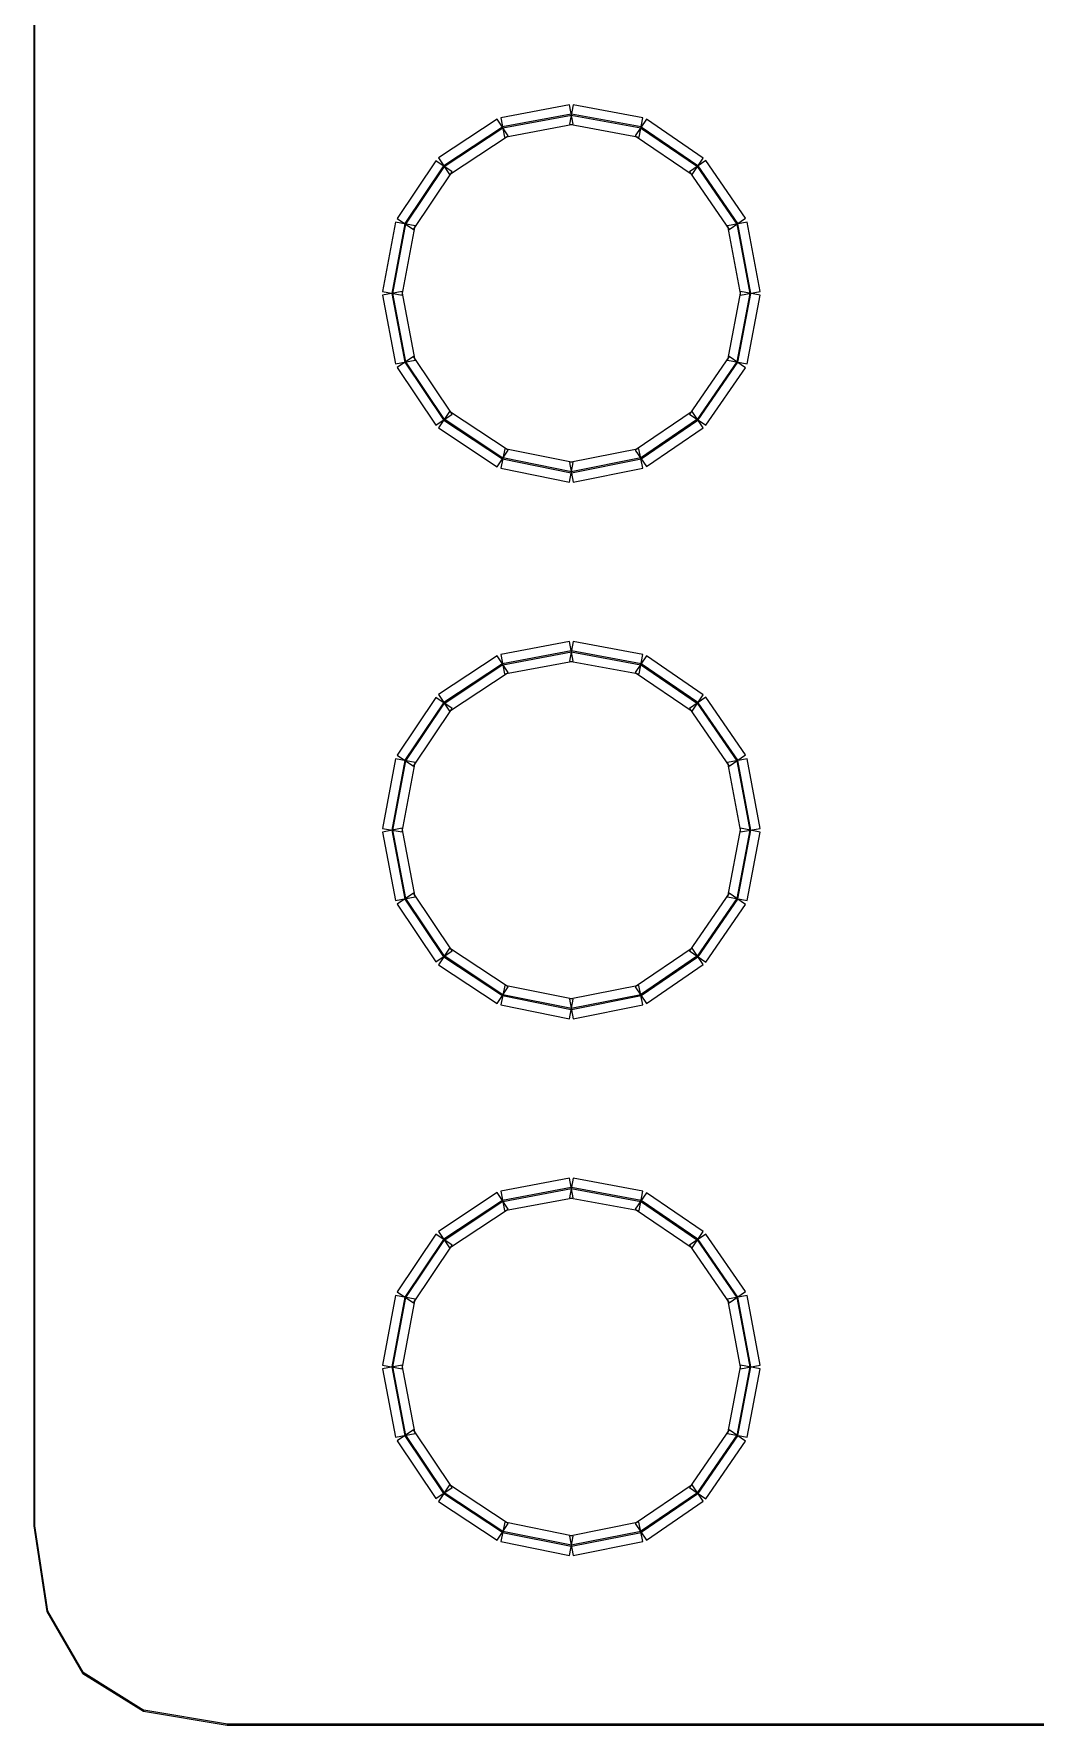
# Model space of a CAD drawing. Header units: millimetres. Extents: x -200 to 200, y -162 to 219.
# Drawn here: x -200 to -173.36, y -161.91 to -116.89 of the extents above; entities that cross this region are included whole.
import ezdxf

# ---------------------------------------------------------------- set-up
doc = ezdxf.new("R2010")
doc.units = ezdxf.units.MM
doc.header["$MEASUREMENT"] = 0

msp = doc.modelspace()

# ---------------------------------------------------------------- linework, layer by layer
at = {"color": 1, "lineweight": 5}
for points in [[(-199.9735, -156.6035), (-199.9735, -156.6035), (-200, -156.6035), (-200, -156.6035), (-200, -156.6035), (-200, -156.6035), (-200, -71.953), (-200, -71.953), (-200, -71.953), (-200, -71.953), (-199.9735, -71.953), (-199.9735, -71.953), (-199.9735, -71.953), (-199.9735, -71.953), (-199.9735, -156.6035), (-199.9735, -156.6035)], [(-199.6298, -158.8765), (-199.6298, -158.8765), (-199.656, -158.8805), (-199.656, -158.8805), (-199.656, -158.8805), (-199.656, -158.8805), (-199.9999, -156.6055), (-199.9999, -156.6055), (-199.9999, -156.6055), (-199.9999, -156.6055), (-199.9737, -156.6015), (-199.9737, -156.6015), (-199.9737, -156.6015), (-199.9737, -156.6015), (-199.6298, -158.8765), (-199.6298, -158.8765)], [(-198.6791, -160.5119), (-198.6791, -160.5119), (-198.702, -160.5252), (-198.702, -160.5252), (-198.702, -160.5252), (-198.702, -160.5252), (-199.6543, -158.8851), (-199.6543, -158.8851), (-199.6543, -158.8851), (-199.6543, -158.8851), (-199.6314, -158.8718), (-199.6314, -158.8718), (-199.6314, -158.8718), (-199.6314, -158.8718), (-198.6791, -160.5119), (-198.6791, -160.5119)], [(-197.0699, -161.5126), (-197.0699, -161.5126), (-197.0839, -161.535), (-197.0839, -161.535), (-197.0839, -161.535), (-197.0839, -161.535), (-198.6976, -160.5298), (-198.6976, -160.5298), (-198.6976, -160.5298), (-198.6976, -160.5298), (-198.6836, -160.5074), (-198.6836, -160.5074), (-198.6836, -160.5074), (-198.6836, -160.5074), (-197.0699, -161.5126), (-197.0699, -161.5126)], [(-194.8527, -161.8811), (-194.8527, -161.8811), (-194.857, -161.9072), (-194.857, -161.9072), (-194.857, -161.9072), (-194.857, -161.9072), (-197.0791, -161.5369), (-197.0791, -161.5369), (-197.0791, -161.5369), (-197.0791, -161.5369), (-197.0747, -161.5108), (-197.0747, -161.5108), (-197.0747, -161.5108), (-197.0747, -161.5108), (-194.8527, -161.8811), (-194.8527, -161.8811)], [(-185.4904, -161.8809), (-185.4904, -161.8809), (-185.4904, -161.9074), (-185.4904, -161.9074), (-185.4904, -161.9074), (-185.4904, -161.9074), (-194.8548, -161.9074), (-194.8548, -161.9074), (-194.8548, -161.9074), (-194.8548, -161.9074), (-194.8548, -161.8809), (-194.8548, -161.8809), (-194.8548, -161.8809), (-194.8548, -161.8809), (-185.4904, -161.8809), (-185.4904, -161.8809)], [(-185.4904, -161.9074), (-185.4904, -161.9074), (-185.4904, -161.8809), (-185.4904, -161.8809), (-185.4904, -161.8809), (-185.4904, -161.8809), (-147.8209, -161.8809), (-147.8209, -161.8809), (-147.8209, -161.8809), (-147.8209, -161.8809), (-147.8209, -161.9074), (-147.8209, -161.9074), (-147.8209, -161.9074), (-147.8209, -161.9074), (-185.4904, -161.9074), (-185.4904, -161.9074)]]:
    msp.add_open_spline(points, degree=3, knots=[0, 0, 0, 0, 0.25, 0.25, 0.25, 0.25, 0.5, 0.5, 0.5, 0.5, 0.75, 0.75, 0.75, 0.75, 1, 1, 1, 1], dxfattribs=at)
at = {"color": 4, "lineweight": 5}
for points in [[(-185.751, -118.7799), (-185.751, -118.7799), (-185.653, -119.2998), (-185.653, -119.2998), (-185.653, -119.2998), (-185.653, -119.2998), (-187.4783, -119.6437), (-187.4783, -119.6437), (-187.4783, -119.6437), (-187.4783, -119.6437), (-187.5763, -119.1238), (-187.5763, -119.1238), (-187.5763, -119.1238), (-187.5763, -119.1238), (-185.751, -118.7799), (-185.751, -118.7799)], [(-183.802, -119.1236), (-183.802, -119.1236), (-183.8986, -119.6438), (-183.8986, -119.6438), (-183.8986, -119.6438), (-183.8986, -119.6438), (-185.7503, -119.2999), (-185.7503, -119.2999), (-185.7503, -119.2999), (-185.7503, -119.2999), (-185.6537, -118.7797), (-185.6537, -118.7797), (-185.6537, -118.7797), (-185.6537, -118.7797), (-183.802, -119.1236), (-183.802, -119.1236)], [(-187.6732, -119.163), (-187.6732, -119.163), (-187.3814, -119.6044), (-187.3814, -119.6044), (-187.3814, -119.6044), (-187.3814, -119.6044), (-188.9422, -120.6361), (-188.9422, -120.6361), (-188.9422, -120.6361), (-188.9422, -120.6361), (-189.2339, -120.1947), (-189.2339, -120.1947), (-189.2339, -120.1947), (-189.2339, -120.1947), (-187.6732, -119.163), (-187.6732, -119.163)], [(-185.7045, -119.0268), (-185.7045, -119.0268), (-185.6996, -119.0528), (-185.6996, -119.0528), (-185.6996, -119.0528), (-185.6996, -119.0528), (-187.5248, -119.3967), (-187.5248, -119.3967), (-187.5248, -119.3967), (-187.5248, -119.3967), (-187.5297, -119.3707), (-187.5297, -119.3707), (-187.5297, -119.3707), (-187.5297, -119.3707), (-185.7045, -119.0268), (-185.7045, -119.0268)], [(-183.8479, -119.3707), (-183.8479, -119.3707), (-183.8527, -119.3967), (-183.8527, -119.3967), (-183.8527, -119.3967), (-183.8527, -119.3967), (-185.7044, -119.0528), (-185.7044, -119.0528), (-185.7044, -119.0528), (-185.7044, -119.0528), (-185.6996, -119.0268), (-185.6996, -119.0268), (-185.6996, -119.0268), (-185.6996, -119.0268), (-183.8479, -119.3707), (-183.8479, -119.3707)], [(-182.1931, -120.1971), (-182.1931, -120.1971), (-182.4918, -120.6337), (-182.4918, -120.6337), (-182.4918, -120.6337), (-182.4918, -120.6337), (-183.9997, -119.602), (-183.9997, -119.602), (-183.9997, -119.602), (-183.9997, -119.602), (-183.7009, -119.1654), (-183.7009, -119.1654), (-183.7009, -119.1654), (-183.7009, -119.1654), (-182.1931, -120.1971), (-182.1931, -120.1971)], [(-187.5346, -119.3727), (-187.5346, -119.3727), (-187.52, -119.3947), (-187.52, -119.3947), (-187.52, -119.3947), (-187.52, -119.3947), (-189.0807, -120.4264), (-189.0807, -120.4264), (-189.0807, -120.4264), (-189.0807, -120.4264), (-189.0953, -120.4044), (-189.0953, -120.4044), (-189.0953, -120.4044), (-189.0953, -120.4044), (-187.5346, -119.3727), (-187.5346, -119.3727)], [(-182.335, -120.4045), (-182.335, -120.4045), (-182.3499, -120.4263), (-182.3499, -120.4263), (-182.3499, -120.4263), (-182.3499, -120.4263), (-183.8577, -119.3946), (-183.8577, -119.3946), (-183.8577, -119.3946), (-183.8577, -119.3946), (-183.8428, -119.3728), (-183.8428, -119.3728), (-183.8428, -119.3728), (-183.8428, -119.3728), (-182.335, -120.4045), (-182.335, -120.4045)], [(-189.3075, -120.2678), (-189.3075, -120.2678), (-188.8685, -120.563), (-188.8685, -120.563), (-188.8685, -120.563), (-188.8685, -120.563), (-189.9002, -122.0973), (-189.9002, -122.0973), (-189.9002, -122.0973), (-189.9002, -122.0973), (-190.3392, -121.8021), (-190.3392, -121.8021), (-190.3392, -121.8021), (-190.3392, -121.8021), (-189.3075, -120.2678), (-189.3075, -120.2678)], [(-189.099, -120.408), (-189.099, -120.408), (-189.077, -120.4228), (-189.077, -120.4228), (-189.077, -120.4228), (-189.077, -120.4228), (-190.1087, -121.9571), (-190.1087, -121.9571), (-190.1087, -121.9571), (-190.1087, -121.9571), (-190.1307, -121.9423), (-190.1307, -121.9423), (-190.1307, -121.9423), (-190.1307, -121.9423), (-189.099, -120.408), (-189.099, -120.408)], [(-181.0665, -121.7995), (-181.0665, -121.7995), (-181.5021, -122.0999), (-181.5021, -122.0999), (-181.5021, -122.0999), (-181.5021, -122.0999), (-182.5602, -120.5656), (-182.5602, -120.5656), (-182.5602, -120.5656), (-182.5602, -120.5656), (-182.1247, -120.2652), (-182.1247, -120.2652), (-182.1247, -120.2652), (-182.1247, -120.2652), (-181.0665, -121.7995), (-181.0665, -121.7995)], [(-181.2734, -121.9422), (-181.2734, -121.9422), (-181.2952, -121.9572), (-181.2952, -121.9572), (-181.2952, -121.9572), (-181.2952, -121.9572), (-182.3533, -120.4229), (-182.3533, -120.4229), (-182.3533, -120.4229), (-182.3533, -120.4229), (-182.3315, -120.4079), (-182.3315, -120.4079), (-182.3315, -120.4079), (-182.3315, -120.4079), (-181.2734, -121.9422), (-181.2734, -121.9422)], [(-190.3798, -121.9014), (-190.3798, -121.9014), (-189.8596, -121.998), (-189.8596, -121.998), (-189.8596, -121.998), (-189.8596, -121.998), (-190.2035, -123.8497), (-190.2035, -123.8497), (-190.2035, -123.8497), (-190.2035, -123.8497), (-190.7237, -123.7531), (-190.7237, -123.7531), (-190.7237, -123.7531), (-190.7237, -123.7531), (-190.3798, -121.9014), (-190.3798, -121.9014)], [(-190.1327, -121.9473), (-190.1327, -121.9473), (-190.1067, -121.9521), (-190.1067, -121.9521), (-190.1067, -121.9521), (-190.1067, -121.9521), (-190.4506, -123.8038), (-190.4506, -123.8038), (-190.4506, -123.8038), (-190.4506, -123.8038), (-190.4766, -123.799), (-190.4766, -123.799), (-190.4766, -123.799), (-190.4766, -123.799), (-190.1327, -121.9473), (-190.1327, -121.9473)], [(-180.6803, -123.7531), (-180.6803, -123.7531), (-181.2005, -123.8497), (-181.2005, -123.8497), (-181.2005, -123.8497), (-181.2005, -123.8497), (-181.5444, -121.998), (-181.5444, -121.998), (-181.5444, -121.998), (-181.5444, -121.998), (-181.0242, -121.9014), (-181.0242, -121.9014), (-181.0242, -121.9014), (-181.0242, -121.9014), (-180.6803, -123.7531), (-180.6803, -123.7531)], [(-180.9274, -123.799), (-180.9274, -123.799), (-180.9534, -123.8038), (-180.9534, -123.8038), (-180.9534, -123.8038), (-180.9534, -123.8038), (-181.2973, -121.9521), (-181.2973, -121.9521), (-181.2973, -121.9521), (-181.2973, -121.9521), (-181.2713, -121.9473), (-181.2713, -121.9473), (-181.2713, -121.9473), (-181.2713, -121.9473), (-180.9274, -123.799), (-180.9274, -123.799)], [(-190.7236, -123.8504), (-190.7236, -123.8504), (-190.2036, -123.7524), (-190.2036, -123.7524), (-190.2036, -123.7524), (-190.2036, -123.7524), (-189.8597, -125.5777), (-189.8597, -125.5777), (-189.8597, -125.5777), (-189.8597, -125.5777), (-190.3797, -125.6757), (-190.3797, -125.6757), (-190.3797, -125.6757), (-190.3797, -125.6757), (-190.7236, -123.8504), (-190.7236, -123.8504)], [(-181.0243, -125.6757), (-181.0243, -125.6757), (-181.5443, -125.5777), (-181.5443, -125.5777), (-181.5443, -125.5777), (-181.5443, -125.5777), (-181.2004, -123.7524), (-181.2004, -123.7524), (-181.2004, -123.7524), (-181.2004, -123.7524), (-180.6805, -123.8504), (-180.6805, -123.8504), (-180.6805, -123.8504), (-180.6805, -123.8504), (-181.0243, -125.6757), (-181.0243, -125.6757)], [(-190.4766, -123.8039), (-190.4766, -123.8039), (-190.4506, -123.799), (-190.4506, -123.799), (-190.4506, -123.799), (-190.4506, -123.799), (-190.1067, -125.6242), (-190.1067, -125.6242), (-190.1067, -125.6242), (-190.1067, -125.6242), (-190.1327, -125.6291), (-190.1327, -125.6291), (-190.1327, -125.6291), (-190.1327, -125.6291), (-190.4766, -123.8039), (-190.4766, -123.8039)], [(-181.2713, -125.6291), (-181.2713, -125.6291), (-181.2973, -125.6242), (-181.2973, -125.6242), (-181.2973, -125.6242), (-181.2973, -125.6242), (-180.9534, -123.799), (-180.9534, -123.799), (-180.9534, -123.799), (-180.9534, -123.799), (-180.9274, -123.8039), (-180.9274, -123.8039), (-180.9274, -123.8039), (-180.9274, -123.8039), (-181.2713, -125.6291), (-181.2713, -125.6291)], [(-190.3392, -125.7743), (-190.3392, -125.7743), (-189.9002, -125.4791), (-189.9002, -125.4791), (-189.9002, -125.4791), (-189.9002, -125.4791), (-188.8685, -127.0134), (-188.8685, -127.0134), (-188.8685, -127.0134), (-188.8685, -127.0134), (-189.3075, -127.3086), (-189.3075, -127.3086), (-189.3075, -127.3086), (-189.3075, -127.3086), (-190.3392, -125.7743), (-190.3392, -125.7743)], [(-182.1247, -127.3112), (-182.1247, -127.3112), (-182.5602, -127.0108), (-182.5602, -127.0108), (-182.5602, -127.0108), (-182.5602, -127.0108), (-181.5021, -125.4765), (-181.5021, -125.4765), (-181.5021, -125.4765), (-181.5021, -125.4765), (-181.0665, -125.7769), (-181.0665, -125.7769), (-181.0665, -125.7769), (-181.0665, -125.7769), (-182.1247, -127.3112), (-182.1247, -127.3112)], [(-190.1307, -125.6341), (-190.1307, -125.6341), (-190.1087, -125.6193), (-190.1087, -125.6193), (-190.1087, -125.6193), (-190.1087, -125.6193), (-189.077, -127.1536), (-189.077, -127.1536), (-189.077, -127.1536), (-189.077, -127.1536), (-189.099, -127.1684), (-189.099, -127.1684), (-189.099, -127.1684), (-189.099, -127.1684), (-190.1307, -125.6341), (-190.1307, -125.6341)], [(-182.3315, -127.1685), (-182.3315, -127.1685), (-182.3533, -127.1535), (-182.3533, -127.1535), (-182.3533, -127.1535), (-182.3533, -127.1535), (-181.2952, -125.6192), (-181.2952, -125.6192), (-181.2952, -125.6192), (-181.2952, -125.6192), (-181.2734, -125.6342), (-181.2734, -125.6342), (-181.2734, -125.6342), (-181.2734, -125.6342), (-182.3315, -127.1685), (-182.3315, -127.1685)], [(-189.2339, -127.3817), (-189.2339, -127.3817), (-188.9422, -126.9403), (-188.9422, -126.9403), (-188.9422, -126.9403), (-188.9422, -126.9403), (-187.3814, -127.972), (-187.3814, -127.972), (-187.3814, -127.972), (-187.3814, -127.972), (-187.6732, -128.4133), (-187.6732, -128.4133), (-187.6732, -128.4133), (-187.6732, -128.4133), (-189.2339, -127.3817), (-189.2339, -127.3817)], [(-183.7009, -128.411), (-183.7009, -128.411), (-183.9997, -127.9743), (-183.9997, -127.9743), (-183.9997, -127.9743), (-183.9997, -127.9743), (-182.4918, -126.9427), (-182.4918, -126.9427), (-182.4918, -126.9427), (-182.4918, -126.9427), (-182.1931, -127.3793), (-182.1931, -127.3793), (-182.1931, -127.3793), (-182.1931, -127.3793), (-183.7009, -128.411), (-183.7009, -128.411)], [(-189.0953, -127.172), (-189.0953, -127.172), (-189.0807, -127.1499), (-189.0807, -127.1499), (-189.0807, -127.1499), (-189.0807, -127.1499), (-187.52, -128.1816), (-187.52, -128.1816), (-187.52, -128.1816), (-187.52, -128.1816), (-187.5346, -128.2037), (-187.5346, -128.2037), (-187.5346, -128.2037), (-187.5346, -128.2037), (-189.0953, -127.172), (-189.0953, -127.172)], [(-183.8428, -128.2036), (-183.8428, -128.2036), (-183.8577, -128.1817), (-183.8577, -128.1817), (-183.8577, -128.1817), (-183.8577, -128.1817), (-182.3499, -127.1501), (-182.3499, -127.1501), (-182.3499, -127.1501), (-182.3499, -127.1501), (-182.335, -127.1719), (-182.335, -127.1719), (-182.335, -127.1719), (-182.335, -127.1719), (-183.8428, -128.2036), (-183.8428, -128.2036)], [(-187.5799, -128.4519), (-187.5799, -128.4519), (-187.4747, -127.9334), (-187.4747, -127.9334), (-187.4747, -127.9334), (-187.4747, -127.9334), (-185.6494, -128.3038), (-185.6494, -128.3038), (-185.6494, -128.3038), (-185.6494, -128.3038), (-185.7546, -128.8223), (-185.7546, -128.8223), (-185.7546, -128.8223), (-185.7546, -128.8223), (-187.5799, -128.4519), (-187.5799, -128.4519)], [(-187.5299, -128.2056), (-187.5299, -128.2056), (-187.5246, -128.1797), (-187.5246, -128.1797), (-187.5246, -128.1797), (-187.5246, -128.1797), (-185.6994, -128.55), (-185.6994, -128.55), (-185.6994, -128.55), (-185.6994, -128.55), (-185.7046, -128.576), (-185.7046, -128.576), (-185.7046, -128.576), (-185.7046, -128.576), (-187.5299, -128.2056), (-187.5299, -128.2056)], [(-185.6501, -128.8224), (-185.6501, -128.8224), (-185.7539, -128.3036), (-185.7539, -128.3036), (-185.7539, -128.3036), (-185.7539, -128.3036), (-183.9022, -127.9333), (-183.9022, -127.9333), (-183.9022, -127.9333), (-183.9022, -127.9333), (-183.7984, -128.4521), (-183.7984, -128.4521), (-183.7984, -128.4521), (-183.7984, -128.4521), (-185.6501, -128.8224), (-185.6501, -128.8224)], [(-185.6994, -128.576), (-185.6994, -128.576), (-185.7046, -128.55), (-185.7046, -128.55), (-185.7046, -128.55), (-185.7046, -128.55), (-183.8529, -128.1797), (-183.8529, -128.1797), (-183.8529, -128.1797), (-183.8529, -128.1797), (-183.8477, -128.2056), (-183.8477, -128.2056), (-183.8477, -128.2056), (-183.8477, -128.2056), (-185.6994, -128.576), (-185.6994, -128.576)], [(-185.751, -133.0646), (-185.751, -133.0646), (-185.653, -133.5846), (-185.653, -133.5846), (-185.653, -133.5846), (-185.653, -133.5846), (-187.4783, -133.9285), (-187.4783, -133.9285), (-187.4783, -133.9285), (-187.4783, -133.9285), (-187.5763, -133.4085), (-187.5763, -133.4085), (-187.5763, -133.4085), (-187.5763, -133.4085), (-185.751, -133.0646), (-185.751, -133.0646)], [(-183.802, -133.4084), (-183.802, -133.4084), (-183.8986, -133.9286), (-183.8986, -133.9286), (-183.8986, -133.9286), (-183.8986, -133.9286), (-185.7503, -133.5847), (-185.7503, -133.5847), (-185.7503, -133.5847), (-185.7503, -133.5847), (-185.6537, -133.0645), (-185.6537, -133.0645), (-185.6537, -133.0645), (-185.6537, -133.0645), (-183.802, -133.4084), (-183.802, -133.4084)], [(-187.6732, -133.4478), (-187.6732, -133.4478), (-187.3814, -133.8892), (-187.3814, -133.8892), (-187.3814, -133.8892), (-187.3814, -133.8892), (-188.9422, -134.9208), (-188.9422, -134.9208), (-188.9422, -134.9208), (-188.9422, -134.9208), (-189.2339, -134.4795), (-189.2339, -134.4795), (-189.2339, -134.4795), (-189.2339, -134.4795), (-187.6732, -133.4478), (-187.6732, -133.4478)], [(-187.5346, -133.6575), (-187.5346, -133.6575), (-187.52, -133.6795), (-187.52, -133.6795), (-187.52, -133.6795), (-187.52, -133.6795), (-189.0807, -134.7112), (-189.0807, -134.7112), (-189.0807, -134.7112), (-189.0807, -134.7112), (-189.0953, -134.6891), (-189.0953, -134.6891), (-189.0953, -134.6891), (-189.0953, -134.6891), (-187.5346, -133.6575), (-187.5346, -133.6575)], [(-185.7045, -133.3116), (-185.7045, -133.3116), (-185.6996, -133.3376), (-185.6996, -133.3376), (-185.6996, -133.3376), (-185.6996, -133.3376), (-187.5248, -133.6815), (-187.5248, -133.6815), (-187.5248, -133.6815), (-187.5248, -133.6815), (-187.5297, -133.6555), (-187.5297, -133.6555), (-187.5297, -133.6555), (-187.5297, -133.6555), (-185.7045, -133.3116), (-185.7045, -133.3116)], [(-183.8479, -133.6555), (-183.8479, -133.6555), (-183.8527, -133.6815), (-183.8527, -133.6815), (-183.8527, -133.6815), (-183.8527, -133.6815), (-185.7044, -133.3376), (-185.7044, -133.3376), (-185.7044, -133.3376), (-185.7044, -133.3376), (-185.6996, -133.3116), (-185.6996, -133.3116), (-185.6996, -133.3116), (-185.6996, -133.3116), (-183.8479, -133.6555), (-183.8479, -133.6555)], [(-182.1931, -134.4819), (-182.1931, -134.4819), (-182.4918, -134.9185), (-182.4918, -134.9185), (-182.4918, -134.9185), (-182.4918, -134.9185), (-183.9997, -133.8868), (-183.9997, -133.8868), (-183.9997, -133.8868), (-183.9997, -133.8868), (-183.7009, -133.4502), (-183.7009, -133.4502), (-183.7009, -133.4502), (-183.7009, -133.4502), (-182.1931, -134.4819), (-182.1931, -134.4819)], [(-182.335, -134.6893), (-182.335, -134.6893), (-182.3499, -134.7111), (-182.3499, -134.7111), (-182.3499, -134.7111), (-182.3499, -134.7111), (-183.8577, -133.6794), (-183.8577, -133.6794), (-183.8577, -133.6794), (-183.8577, -133.6794), (-183.8428, -133.6576), (-183.8428, -133.6576), (-183.8428, -133.6576), (-183.8428, -133.6576), (-182.335, -134.6893), (-182.335, -134.6893)], [(-189.3075, -134.5526), (-189.3075, -134.5526), (-188.8685, -134.8478), (-188.8685, -134.8478), (-188.8685, -134.8478), (-188.8685, -134.8478), (-189.9002, -136.3821), (-189.9002, -136.3821), (-189.9002, -136.3821), (-189.9002, -136.3821), (-190.3392, -136.0869), (-190.3392, -136.0869), (-190.3392, -136.0869), (-190.3392, -136.0869), (-189.3075, -134.5526), (-189.3075, -134.5526)], [(-181.0665, -136.0843), (-181.0665, -136.0843), (-181.5021, -136.3846), (-181.5021, -136.3846), (-181.5021, -136.3846), (-181.5021, -136.3846), (-182.5602, -134.8504), (-182.5602, -134.8504), (-182.5602, -134.8504), (-182.5602, -134.8504), (-182.1247, -134.55), (-182.1247, -134.55), (-182.1247, -134.55), (-182.1247, -134.55), (-181.0665, -136.0843), (-181.0665, -136.0843)], [(-189.099, -134.6928), (-189.099, -134.6928), (-189.077, -134.7076), (-189.077, -134.7076), (-189.077, -134.7076), (-189.077, -134.7076), (-190.1087, -136.2418), (-190.1087, -136.2418), (-190.1087, -136.2418), (-190.1087, -136.2418), (-190.1307, -136.2271), (-190.1307, -136.2271), (-190.1307, -136.2271), (-190.1307, -136.2271), (-189.099, -134.6928), (-189.099, -134.6928)], [(-181.2734, -136.227), (-181.2734, -136.227), (-181.2952, -136.242), (-181.2952, -136.242), (-181.2952, -136.242), (-181.2952, -136.242), (-182.3533, -134.7077), (-182.3533, -134.7077), (-182.3533, -134.7077), (-182.3533, -134.7077), (-182.3315, -134.6927), (-182.3315, -134.6927), (-182.3315, -134.6927), (-182.3315, -134.6927), (-181.2734, -136.227), (-181.2734, -136.227)], [(-190.3798, -136.1862), (-190.3798, -136.1862), (-189.8596, -136.2828), (-189.8596, -136.2828), (-189.8596, -136.2828), (-189.8596, -136.2828), (-190.2035, -138.1345), (-190.2035, -138.1345), (-190.2035, -138.1345), (-190.2035, -138.1345), (-190.7237, -138.0379), (-190.7237, -138.0379), (-190.7237, -138.0379), (-190.7237, -138.0379), (-190.3798, -136.1862), (-190.3798, -136.1862)], [(-190.1327, -136.232), (-190.1327, -136.232), (-190.1067, -136.2369), (-190.1067, -136.2369), (-190.1067, -136.2369), (-190.1067, -136.2369), (-190.4506, -138.0886), (-190.4506, -138.0886), (-190.4506, -138.0886), (-190.4506, -138.0886), (-190.4766, -138.0838), (-190.4766, -138.0838), (-190.4766, -138.0838), (-190.4766, -138.0838), (-190.1327, -136.232), (-190.1327, -136.232)], [(-180.6803, -138.0379), (-180.6803, -138.0379), (-181.2005, -138.1345), (-181.2005, -138.1345), (-181.2005, -138.1345), (-181.2005, -138.1345), (-181.5444, -136.2828), (-181.5444, -136.2828), (-181.5444, -136.2828), (-181.5444, -136.2828), (-181.0242, -136.1862), (-181.0242, -136.1862), (-181.0242, -136.1862), (-181.0242, -136.1862), (-180.6803, -138.0379), (-180.6803, -138.0379)], [(-180.9274, -138.0838), (-180.9274, -138.0838), (-180.9534, -138.0886), (-180.9534, -138.0886), (-180.9534, -138.0886), (-180.9534, -138.0886), (-181.2973, -136.2369), (-181.2973, -136.2369), (-181.2973, -136.2369), (-181.2973, -136.2369), (-181.2713, -136.232), (-181.2713, -136.232), (-181.2713, -136.232), (-181.2713, -136.232), (-180.9274, -138.0838), (-180.9274, -138.0838)], [(-190.7236, -138.1352), (-190.7236, -138.1352), (-190.2036, -138.0372), (-190.2036, -138.0372), (-190.2036, -138.0372), (-190.2036, -138.0372), (-189.8597, -139.8625), (-189.8597, -139.8625), (-189.8597, -139.8625), (-189.8597, -139.8625), (-190.3797, -139.9604), (-190.3797, -139.9604), (-190.3797, -139.9604), (-190.3797, -139.9604), (-190.7236, -138.1352), (-190.7236, -138.1352)], [(-190.4766, -138.0886), (-190.4766, -138.0886), (-190.4506, -138.0837), (-190.4506, -138.0837), (-190.4506, -138.0837), (-190.4506, -138.0837), (-190.1067, -139.909), (-190.1067, -139.909), (-190.1067, -139.909), (-190.1067, -139.909), (-190.1327, -139.9139), (-190.1327, -139.9139), (-190.1327, -139.9139), (-190.1327, -139.9139), (-190.4766, -138.0886), (-190.4766, -138.0886)], [(-181.0243, -139.9604), (-181.0243, -139.9604), (-181.5443, -139.8625), (-181.5443, -139.8625), (-181.5443, -139.8625), (-181.5443, -139.8625), (-181.2004, -138.0372), (-181.2004, -138.0372), (-181.2004, -138.0372), (-181.2004, -138.0372), (-180.6805, -138.1352), (-180.6805, -138.1352), (-180.6805, -138.1352), (-180.6805, -138.1352), (-181.0243, -139.9604), (-181.0243, -139.9604)], [(-181.2713, -139.9139), (-181.2713, -139.9139), (-181.2973, -139.909), (-181.2973, -139.909), (-181.2973, -139.909), (-181.2973, -139.909), (-180.9534, -138.0837), (-180.9534, -138.0837), (-180.9534, -138.0837), (-180.9534, -138.0837), (-180.9274, -138.0886), (-180.9274, -138.0886), (-180.9274, -138.0886), (-180.9274, -138.0886), (-181.2713, -139.9139), (-181.2713, -139.9139)], [(-190.3392, -140.0591), (-190.3392, -140.0591), (-189.9002, -139.7639), (-189.9002, -139.7639), (-189.9002, -139.7639), (-189.9002, -139.7639), (-188.8685, -141.2982), (-188.8685, -141.2982), (-188.8685, -141.2982), (-188.8685, -141.2982), (-189.3075, -141.5934), (-189.3075, -141.5934), (-189.3075, -141.5934), (-189.3075, -141.5934), (-190.3392, -140.0591), (-190.3392, -140.0591)], [(-190.1307, -139.9188), (-190.1307, -139.9188), (-190.1087, -139.9041), (-190.1087, -139.9041), (-190.1087, -139.9041), (-190.1087, -139.9041), (-189.077, -141.4384), (-189.077, -141.4384), (-189.077, -141.4384), (-189.077, -141.4384), (-189.099, -141.4531), (-189.099, -141.4531), (-189.099, -141.4531), (-189.099, -141.4531), (-190.1307, -139.9188), (-190.1307, -139.9188)], [(-182.1247, -141.5959), (-182.1247, -141.5959), (-182.5602, -141.2956), (-182.5602, -141.2956), (-182.5602, -141.2956), (-182.5602, -141.2956), (-181.5021, -139.7613), (-181.5021, -139.7613), (-181.5021, -139.7613), (-181.5021, -139.7613), (-181.0665, -140.0617), (-181.0665, -140.0617), (-181.0665, -140.0617), (-181.0665, -140.0617), (-182.1247, -141.5959), (-182.1247, -141.5959)], [(-182.3315, -141.4533), (-182.3315, -141.4533), (-182.3533, -141.4383), (-182.3533, -141.4383), (-182.3533, -141.4383), (-182.3533, -141.4383), (-181.2952, -139.904), (-181.2952, -139.904), (-181.2952, -139.904), (-181.2952, -139.904), (-181.2734, -139.919), (-181.2734, -139.919), (-181.2734, -139.919), (-181.2734, -139.919), (-182.3315, -141.4533), (-182.3315, -141.4533)], [(-189.2339, -141.6664), (-189.2339, -141.6664), (-188.9422, -141.2251), (-188.9422, -141.2251), (-188.9422, -141.2251), (-188.9422, -141.2251), (-187.3814, -142.2568), (-187.3814, -142.2568), (-187.3814, -142.2568), (-187.3814, -142.2568), (-187.6732, -142.6981), (-187.6732, -142.6981), (-187.6732, -142.6981), (-187.6732, -142.6981), (-189.2339, -141.6664), (-189.2339, -141.6664)], [(-183.7009, -142.6958), (-183.7009, -142.6958), (-183.9997, -142.2591), (-183.9997, -142.2591), (-183.9997, -142.2591), (-183.9997, -142.2591), (-182.4918, -141.2274), (-182.4918, -141.2274), (-182.4918, -141.2274), (-182.4918, -141.2274), (-182.1931, -141.6641), (-182.1931, -141.6641), (-182.1931, -141.6641), (-182.1931, -141.6641), (-183.7009, -142.6958), (-183.7009, -142.6958)], [(-189.0953, -141.4568), (-189.0953, -141.4568), (-189.0807, -141.4347), (-189.0807, -141.4347), (-189.0807, -141.4347), (-189.0807, -141.4347), (-187.52, -142.4664), (-187.52, -142.4664), (-187.52, -142.4664), (-187.52, -142.4664), (-187.5346, -142.4885), (-187.5346, -142.4885), (-187.5346, -142.4885), (-187.5346, -142.4885), (-189.0953, -141.4568), (-189.0953, -141.4568)], [(-183.8428, -142.4884), (-183.8428, -142.4884), (-183.8577, -142.4665), (-183.8577, -142.4665), (-183.8577, -142.4665), (-183.8577, -142.4665), (-182.3499, -141.4348), (-182.3499, -141.4348), (-182.3499, -141.4348), (-182.3499, -141.4348), (-182.335, -141.4567), (-182.335, -141.4567), (-182.335, -141.4567), (-182.335, -141.4567), (-183.8428, -142.4884), (-183.8428, -142.4884)], [(-187.5799, -142.7367), (-187.5799, -142.7367), (-187.4747, -142.2182), (-187.4747, -142.2182), (-187.4747, -142.2182), (-187.4747, -142.2182), (-185.6494, -142.5885), (-185.6494, -142.5885), (-185.6494, -142.5885), (-185.6494, -142.5885), (-185.7546, -143.107), (-185.7546, -143.107), (-185.7546, -143.107), (-185.7546, -143.107), (-187.5799, -142.7367), (-187.5799, -142.7367)], [(-185.6501, -143.1072), (-185.6501, -143.1072), (-185.7539, -142.5884), (-185.7539, -142.5884), (-185.7539, -142.5884), (-185.7539, -142.5884), (-183.9022, -142.218), (-183.9022, -142.218), (-183.9022, -142.218), (-183.9022, -142.218), (-183.7984, -142.7368), (-183.7984, -142.7368), (-183.7984, -142.7368), (-183.7984, -142.7368), (-185.6501, -143.1072), (-185.6501, -143.1072)], [(-187.5299, -142.4904), (-187.5299, -142.4904), (-187.5246, -142.4645), (-187.5246, -142.4645), (-187.5246, -142.4645), (-187.5246, -142.4645), (-185.6994, -142.8348), (-185.6994, -142.8348), (-185.6994, -142.8348), (-185.6994, -142.8348), (-185.7046, -142.8607), (-185.7046, -142.8607), (-185.7046, -142.8607), (-185.7046, -142.8607), (-187.5299, -142.4904), (-187.5299, -142.4904)], [(-185.6994, -142.8608), (-185.6994, -142.8608), (-185.7046, -142.8348), (-185.7046, -142.8348), (-185.7046, -142.8348), (-185.7046, -142.8348), (-183.8529, -142.4645), (-183.8529, -142.4645), (-183.8529, -142.4645), (-183.8529, -142.4645), (-183.8477, -142.4904), (-183.8477, -142.4904), (-183.8477, -142.4904), (-183.8477, -142.4904), (-185.6994, -142.8608), (-185.6994, -142.8608)], [(-185.751, -147.3494), (-185.751, -147.3494), (-185.653, -147.8693), (-185.653, -147.8693), (-185.653, -147.8693), (-185.653, -147.8693), (-187.4783, -148.2132), (-187.4783, -148.2132), (-187.4783, -148.2132), (-187.4783, -148.2132), (-187.5763, -147.6933), (-187.5763, -147.6933), (-187.5763, -147.6933), (-187.5763, -147.6933), (-185.751, -147.3494), (-185.751, -147.3494)], [(-185.7045, -147.5964), (-185.7045, -147.5964), (-185.6996, -147.6224), (-185.6996, -147.6224), (-185.6996, -147.6224), (-185.6996, -147.6224), (-187.5248, -147.9663), (-187.5248, -147.9663), (-187.5248, -147.9663), (-187.5248, -147.9663), (-187.5297, -147.9403), (-187.5297, -147.9403), (-187.5297, -147.9403), (-187.5297, -147.9403), (-185.7045, -147.5964), (-185.7045, -147.5964)], [(-183.802, -147.6932), (-183.802, -147.6932), (-183.8986, -148.2134), (-183.8986, -148.2134), (-183.8986, -148.2134), (-183.8986, -148.2134), (-185.7503, -147.8695), (-185.7503, -147.8695), (-185.7503, -147.8695), (-185.7503, -147.8695), (-185.6537, -147.3493), (-185.6537, -147.3493), (-185.6537, -147.3493), (-185.6537, -147.3493), (-183.802, -147.6932), (-183.802, -147.6932)], [(-183.8479, -147.9403), (-183.8479, -147.9403), (-183.8527, -147.9663), (-183.8527, -147.9663), (-183.8527, -147.9663), (-183.8527, -147.9663), (-185.7044, -147.6224), (-185.7044, -147.6224), (-185.7044, -147.6224), (-185.7044, -147.6224), (-185.6996, -147.5964), (-185.6996, -147.5964), (-185.6996, -147.5964), (-185.6996, -147.5964), (-183.8479, -147.9403), (-183.8479, -147.9403)], [(-187.6732, -147.7326), (-187.6732, -147.7326), (-187.3814, -148.1739), (-187.3814, -148.1739), (-187.3814, -148.1739), (-187.3814, -148.1739), (-188.9422, -149.2056), (-188.9422, -149.2056), (-188.9422, -149.2056), (-188.9422, -149.2056), (-189.2339, -148.7643), (-189.2339, -148.7643), (-189.2339, -148.7643), (-189.2339, -148.7643), (-187.6732, -147.7326), (-187.6732, -147.7326)], [(-187.5346, -147.9422), (-187.5346, -147.9422), (-187.52, -147.9643), (-187.52, -147.9643), (-187.52, -147.9643), (-187.52, -147.9643), (-189.0807, -148.996), (-189.0807, -148.996), (-189.0807, -148.996), (-189.0807, -148.996), (-189.0953, -148.9739), (-189.0953, -148.9739), (-189.0953, -148.9739), (-189.0953, -148.9739), (-187.5346, -147.9422), (-187.5346, -147.9422)], [(-182.1931, -148.7666), (-182.1931, -148.7666), (-182.4918, -149.2033), (-182.4918, -149.2033), (-182.4918, -149.2033), (-182.4918, -149.2033), (-183.9997, -148.1716), (-183.9997, -148.1716), (-183.9997, -148.1716), (-183.9997, -148.1716), (-183.7009, -147.735), (-183.7009, -147.735), (-183.7009, -147.735), (-183.7009, -147.735), (-182.1931, -148.7666), (-182.1931, -148.7666)], [(-182.335, -148.974), (-182.335, -148.974), (-182.3499, -148.9959), (-182.3499, -148.9959), (-182.3499, -148.9959), (-182.3499, -148.9959), (-183.8577, -147.9642), (-183.8577, -147.9642), (-183.8577, -147.9642), (-183.8577, -147.9642), (-183.8428, -147.9424), (-183.8428, -147.9424), (-183.8428, -147.9424), (-183.8428, -147.9424), (-182.335, -148.974), (-182.335, -148.974)], [(-189.3075, -148.8373), (-189.3075, -148.8373), (-188.8685, -149.1326), (-188.8685, -149.1326), (-188.8685, -149.1326), (-188.8685, -149.1326), (-189.9002, -150.6668), (-189.9002, -150.6668), (-189.9002, -150.6668), (-189.9002, -150.6668), (-190.3392, -150.3716), (-190.3392, -150.3716), (-190.3392, -150.3716), (-190.3392, -150.3716), (-189.3075, -148.8373), (-189.3075, -148.8373)], [(-189.099, -148.9776), (-189.099, -148.9776), (-189.077, -148.9923), (-189.077, -148.9923), (-189.077, -148.9923), (-189.077, -148.9923), (-190.1087, -150.5266), (-190.1087, -150.5266), (-190.1087, -150.5266), (-190.1087, -150.5266), (-190.1307, -150.5119), (-190.1307, -150.5119), (-190.1307, -150.5119), (-190.1307, -150.5119), (-189.099, -148.9776), (-189.099, -148.9776)], [(-181.0665, -150.3691), (-181.0665, -150.3691), (-181.5021, -150.6694), (-181.5021, -150.6694), (-181.5021, -150.6694), (-181.5021, -150.6694), (-182.5602, -149.1351), (-182.5602, -149.1351), (-182.5602, -149.1351), (-182.5602, -149.1351), (-182.1247, -148.8348), (-182.1247, -148.8348), (-182.1247, -148.8348), (-182.1247, -148.8348), (-181.0665, -150.3691), (-181.0665, -150.3691)], [(-181.2734, -150.5117), (-181.2734, -150.5117), (-181.2952, -150.5267), (-181.2952, -150.5267), (-181.2952, -150.5267), (-181.2952, -150.5267), (-182.3533, -148.9925), (-182.3533, -148.9925), (-182.3533, -148.9925), (-182.3533, -148.9925), (-182.3315, -148.9774), (-182.3315, -148.9774), (-182.3315, -148.9774), (-182.3315, -148.9774), (-181.2734, -150.5117), (-181.2734, -150.5117)], [(-190.3798, -150.4709), (-190.3798, -150.4709), (-189.8596, -150.5675), (-189.8596, -150.5675), (-189.8596, -150.5675), (-189.8596, -150.5675), (-190.2035, -152.4193), (-190.2035, -152.4193), (-190.2035, -152.4193), (-190.2035, -152.4193), (-190.7237, -152.3227), (-190.7237, -152.3227), (-190.7237, -152.3227), (-190.7237, -152.3227), (-190.3798, -150.4709), (-190.3798, -150.4709)], [(-190.1327, -150.5168), (-190.1327, -150.5168), (-190.1067, -150.5217), (-190.1067, -150.5217), (-190.1067, -150.5217), (-190.1067, -150.5217), (-190.4506, -152.3734), (-190.4506, -152.3734), (-190.4506, -152.3734), (-190.4506, -152.3734), (-190.4766, -152.3686), (-190.4766, -152.3686), (-190.4766, -152.3686), (-190.4766, -152.3686), (-190.1327, -150.5168), (-190.1327, -150.5168)], [(-180.6803, -152.3227), (-180.6803, -152.3227), (-181.2005, -152.4193), (-181.2005, -152.4193), (-181.2005, -152.4193), (-181.2005, -152.4193), (-181.5444, -150.5675), (-181.5444, -150.5675), (-181.5444, -150.5675), (-181.5444, -150.5675), (-181.0242, -150.4709), (-181.0242, -150.4709), (-181.0242, -150.4709), (-181.0242, -150.4709), (-180.6803, -152.3227), (-180.6803, -152.3227)], [(-180.9274, -152.3686), (-180.9274, -152.3686), (-180.9534, -152.3734), (-180.9534, -152.3734), (-180.9534, -152.3734), (-180.9534, -152.3734), (-181.2973, -150.5217), (-181.2973, -150.5217), (-181.2973, -150.5217), (-181.2973, -150.5217), (-181.2713, -150.5168), (-181.2713, -150.5168), (-181.2713, -150.5168), (-181.2713, -150.5168), (-180.9274, -152.3686), (-180.9274, -152.3686)], [(-190.7236, -152.4199), (-190.7236, -152.4199), (-190.2036, -152.322), (-190.2036, -152.322), (-190.2036, -152.322), (-190.2036, -152.322), (-189.8597, -154.1473), (-189.8597, -154.1473), (-189.8597, -154.1473), (-189.8597, -154.1473), (-190.3797, -154.2452), (-190.3797, -154.2452), (-190.3797, -154.2452), (-190.3797, -154.2452), (-190.7236, -152.4199), (-190.7236, -152.4199)], [(-190.4766, -152.3734), (-190.4766, -152.3734), (-190.4506, -152.3685), (-190.4506, -152.3685), (-190.4506, -152.3685), (-190.4506, -152.3685), (-190.1067, -154.1938), (-190.1067, -154.1938), (-190.1067, -154.1938), (-190.1067, -154.1938), (-190.1327, -154.1987), (-190.1327, -154.1987), (-190.1327, -154.1987), (-190.1327, -154.1987), (-190.4766, -152.3734), (-190.4766, -152.3734)], [(-181.0243, -154.2452), (-181.0243, -154.2452), (-181.5443, -154.1473), (-181.5443, -154.1473), (-181.5443, -154.1473), (-181.5443, -154.1473), (-181.2004, -152.322), (-181.2004, -152.322), (-181.2004, -152.322), (-181.2004, -152.322), (-180.6805, -152.4199), (-180.6805, -152.4199), (-180.6805, -152.4199), (-180.6805, -152.4199), (-181.0243, -154.2452), (-181.0243, -154.2452)], [(-181.2713, -154.1987), (-181.2713, -154.1987), (-181.2973, -154.1938), (-181.2973, -154.1938), (-181.2973, -154.1938), (-181.2973, -154.1938), (-180.9534, -152.3685), (-180.9534, -152.3685), (-180.9534, -152.3685), (-180.9534, -152.3685), (-180.9274, -152.3734), (-180.9274, -152.3734), (-180.9274, -152.3734), (-180.9274, -152.3734), (-181.2713, -154.1987), (-181.2713, -154.1987)], [(-190.3392, -154.3439), (-190.3392, -154.3439), (-189.9002, -154.0486), (-189.9002, -154.0486), (-189.9002, -154.0486), (-189.9002, -154.0486), (-188.8685, -155.5829), (-188.8685, -155.5829), (-188.8685, -155.5829), (-188.8685, -155.5829), (-189.3075, -155.8781), (-189.3075, -155.8781), (-189.3075, -155.8781), (-189.3075, -155.8781), (-190.3392, -154.3439), (-190.3392, -154.3439)], [(-190.1307, -154.2036), (-190.1307, -154.2036), (-190.1087, -154.1889), (-190.1087, -154.1889), (-190.1087, -154.1889), (-190.1087, -154.1889), (-189.077, -155.7232), (-189.077, -155.7232), (-189.077, -155.7232), (-189.077, -155.7232), (-189.099, -155.7379), (-189.099, -155.7379), (-189.099, -155.7379), (-189.099, -155.7379), (-190.1307, -154.2036), (-190.1307, -154.2036)], [(-182.1247, -155.8807), (-182.1247, -155.8807), (-182.5602, -155.5804), (-182.5602, -155.5804), (-182.5602, -155.5804), (-182.5602, -155.5804), (-181.5021, -154.0461), (-181.5021, -154.0461), (-181.5021, -154.0461), (-181.5021, -154.0461), (-181.0665, -154.3464), (-181.0665, -154.3464), (-181.0665, -154.3464), (-181.0665, -154.3464), (-182.1247, -155.8807), (-182.1247, -155.8807)], [(-182.3315, -155.738), (-182.3315, -155.738), (-182.3533, -155.723), (-182.3533, -155.723), (-182.3533, -155.723), (-182.3533, -155.723), (-181.2952, -154.1887), (-181.2952, -154.1887), (-181.2952, -154.1887), (-181.2952, -154.1887), (-181.2734, -154.2038), (-181.2734, -154.2038), (-181.2734, -154.2038), (-181.2734, -154.2038), (-182.3315, -155.738), (-182.3315, -155.738)], [(-189.2339, -155.9512), (-189.2339, -155.9512), (-188.9422, -155.5099), (-188.9422, -155.5099), (-188.9422, -155.5099), (-188.9422, -155.5099), (-187.3814, -156.5415), (-187.3814, -156.5415), (-187.3814, -156.5415), (-187.3814, -156.5415), (-187.6732, -156.9829), (-187.6732, -156.9829), (-187.6732, -156.9829), (-187.6732, -156.9829), (-189.2339, -155.9512), (-189.2339, -155.9512)], [(-189.0953, -155.7416), (-189.0953, -155.7416), (-189.0807, -155.7195), (-189.0807, -155.7195), (-189.0807, -155.7195), (-189.0807, -155.7195), (-187.52, -156.7512), (-187.52, -156.7512), (-187.52, -156.7512), (-187.52, -156.7512), (-187.5346, -156.7733), (-187.5346, -156.7733), (-187.5346, -156.7733), (-187.5346, -156.7733), (-189.0953, -155.7416), (-189.0953, -155.7416)], [(-183.7009, -156.9805), (-183.7009, -156.9805), (-183.9997, -156.5439), (-183.9997, -156.5439), (-183.9997, -156.5439), (-183.9997, -156.5439), (-182.4918, -155.5122), (-182.4918, -155.5122), (-182.4918, -155.5122), (-182.4918, -155.5122), (-182.1931, -155.9489), (-182.1931, -155.9489), (-182.1931, -155.9489), (-182.1931, -155.9489), (-183.7009, -156.9805), (-183.7009, -156.9805)], [(-183.8428, -156.7731), (-183.8428, -156.7731), (-183.8577, -156.7513), (-183.8577, -156.7513), (-183.8577, -156.7513), (-183.8577, -156.7513), (-182.3499, -155.7196), (-182.3499, -155.7196), (-182.3499, -155.7196), (-182.3499, -155.7196), (-182.335, -155.7415), (-182.335, -155.7415), (-182.335, -155.7415), (-182.335, -155.7415), (-183.8428, -156.7731), (-183.8428, -156.7731)], [(-187.5799, -157.0215), (-187.5799, -157.0215), (-187.4747, -156.503), (-187.4747, -156.503), (-187.4747, -156.503), (-187.4747, -156.503), (-185.6494, -156.8733), (-185.6494, -156.8733), (-185.6494, -156.8733), (-185.6494, -156.8733), (-185.7546, -157.3918), (-185.7546, -157.3918), (-185.7546, -157.3918), (-185.7546, -157.3918), (-187.5799, -157.0215), (-187.5799, -157.0215)], [(-185.6501, -157.392), (-185.6501, -157.392), (-185.7539, -156.8732), (-185.7539, -156.8732), (-185.7539, -156.8732), (-185.7539, -156.8732), (-183.9022, -156.5028), (-183.9022, -156.5028), (-183.9022, -156.5028), (-183.9022, -156.5028), (-183.7984, -157.0216), (-183.7984, -157.0216), (-183.7984, -157.0216), (-183.7984, -157.0216), (-185.6501, -157.392), (-185.6501, -157.392)], [(-187.5299, -156.7752), (-187.5299, -156.7752), (-187.5246, -156.7493), (-187.5246, -156.7493), (-187.5246, -156.7493), (-187.5246, -156.7493), (-185.6994, -157.1196), (-185.6994, -157.1196), (-185.6994, -157.1196), (-185.6994, -157.1196), (-185.7046, -157.1455), (-185.7046, -157.1455), (-185.7046, -157.1455), (-185.7046, -157.1455), (-187.5299, -156.7752), (-187.5299, -156.7752)], [(-185.6994, -157.1455), (-185.6994, -157.1455), (-185.7046, -157.1196), (-185.7046, -157.1196), (-185.7046, -157.1196), (-185.7046, -157.1196), (-183.8529, -156.7492), (-183.8529, -156.7492), (-183.8529, -156.7492), (-183.8529, -156.7492), (-183.8477, -156.7752), (-183.8477, -156.7752), (-183.8477, -156.7752), (-183.8477, -156.7752), (-185.6994, -157.1455), (-185.6994, -157.1455)]]:
    msp.add_open_spline(points, degree=3, knots=[0, 0, 0, 0, 0.25, 0.25, 0.25, 0.25, 0.5, 0.5, 0.5, 0.5, 0.75, 0.75, 0.75, 0.75, 1, 1, 1, 1], dxfattribs=at)

doc.saveas('drawing.dxf')
